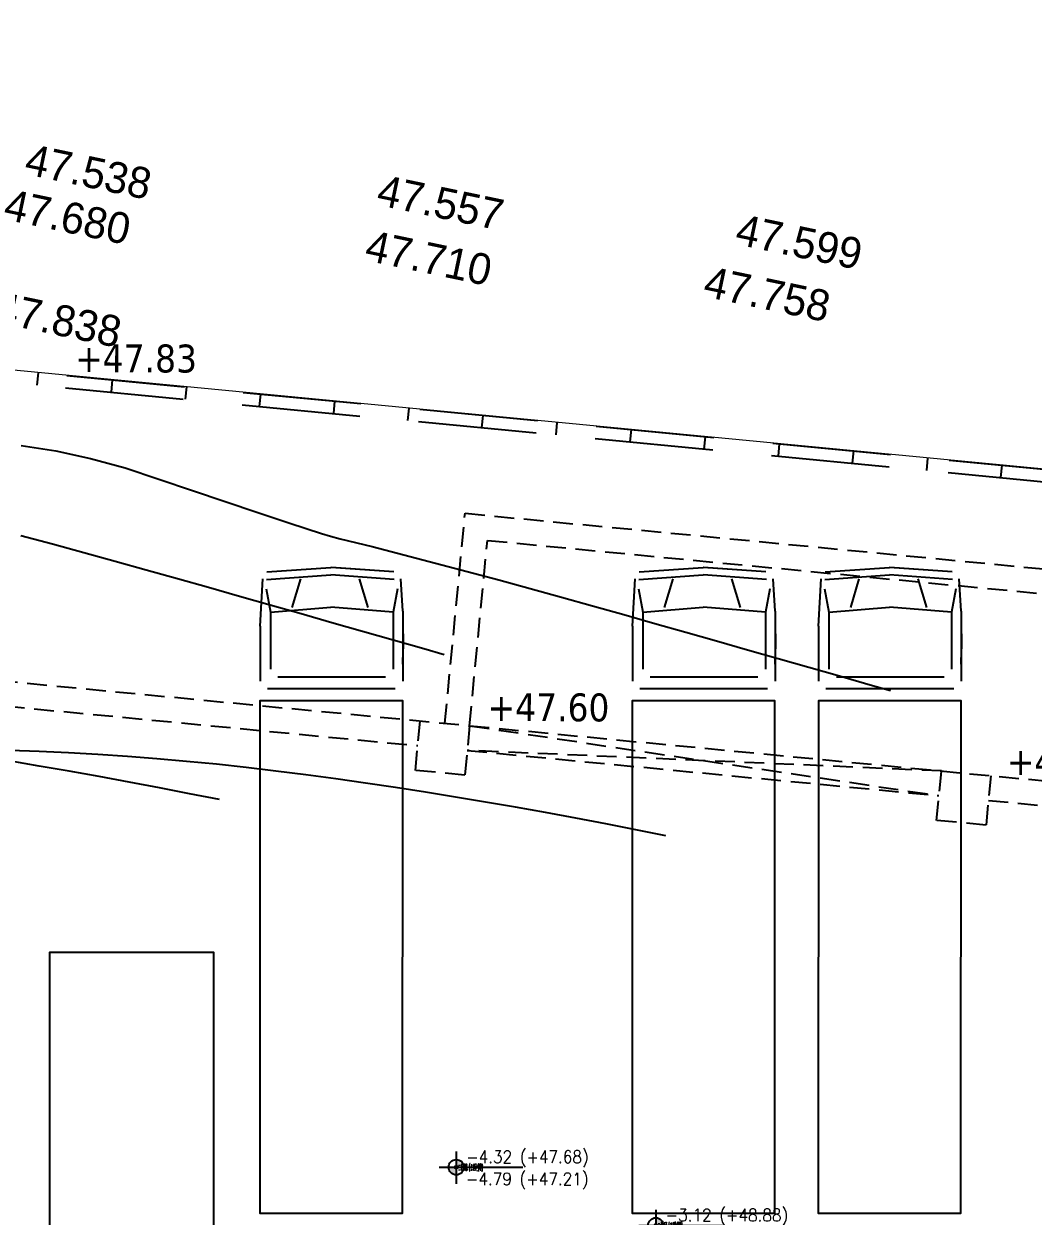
# Model space of a CAD drawing. Header units: metres. Extents: x -20317 to 2216, y -10281 to 3094.
# Drawn here: x -4075 to -2448, y -251 to 1671 of the extents above; entities that cross this region are included whole.
import ezdxf
from ezdxf.enums import TextEntityAlignment as Align

# ---------------------------------------------------------------- set-up
doc = ezdxf.new("R2010")
doc.units = ezdxf.units.M
doc.header["$MEASUREMENT"] = 0
doc.linetypes.add('HIDDEN', pattern=[9.525, 6.35, -3.175])
doc.layers.get('0').update_dxf_attribs({"color": 30, "lineweight": 0})
for name, color, linetype in [('AG-HIDDEN', 9, 'HIDDEN'), ('V-0_Hidden', 9, 'HIDDEN'), ('V-0_Notation_Level_200', 2, 'Continuous'), ('V-0_Notation_Level_200 @ 1', 2, 'Continuous'), ('V-0_Notation_Level_200 @ 10', 2, 'Continuous'), ('V-0_Notation_Level_200 @ 50', 2, 'Continuous'), ('V_KOT', 2, 'Continuous')]:
    doc.layers.add(name, color=color, linetype=linetype)
doc.layers.add('IMAR', color=1, linetype='Continuous', lineweight=20)
doc.layers.add('NKOT', color=1, linetype='Continuous', lineweight=0)
doc.styles.add('KOT', font='simplex.shx', dxfattribs={"width": 0.9})

# ---------------------------------------------------------------- blocks, each defined once
blk = doc.blocks.new('LZ3')
at = {"layer": 'V-0_Hidden', "ltscale": 0.3, "transparency": 33554687}
for p, q in [((49.885, 10.775), (71.386, 8.71)), ((49.866, 10.576), (71.367, 8.511)), ((52.255, 10.347), (52.274, 10.546)), ((53.449, 10.232), (53.469, 10.431)), ((54.644, 10.117), (54.663, 10.316)), ((55.838, 10.002), (55.858, 10.202)), ((57.033, 9.888), (57.052, 10.087)), ((58.227, 9.773), (58.247, 9.972)), ((59.422, 9.658), (59.441, 9.857)), ((60.616, 9.544), (60.636, 9.743)), ((61.811, 9.429), (61.83, 9.628)), ((63.005, 9.314), (63.025, 9.513)), ((64.2, 9.199), (64.219, 9.399)), ((65.394, 9.085), (65.414, 9.284)), ((66.589, 8.97), (66.608, 9.169)), ((67.783, 8.855), (67.803, 9.054))]:
    blk.add_line(p, q, dxfattribs=at)
at = {"layer": 'V-0_Hidden', "linetype": 'Continuous'}
for p, q in [((55.954, 7.336), (56.987, 7.407)), ((57.999, 7.336), (56.987, 7.407)), ((57.999, 7.336), (56.994, 7.406)), ((61.954, 7.336), (62.987, 7.407)), ((63.999, 7.336), (62.987, 7.407)), ((63.999, 7.336), (62.994, 7.406)), ((64.954, 7.336), (65.987, 7.407)), ((66.999, 7.336), (65.987, 7.407)), ((66.999, 7.336), (65.994, 7.406)), ((55.845, 6.462), (55.89, 7.221)), ((55.947, 7.213), (56.987, 7.285)), ((56.364, 6.759), (56.503, 7.222)), ((58.006, 7.213), (56.987, 7.285)), ((58.006, 7.213), (56.987, 7.285)), ((57.59, 6.759), (57.45, 7.222)), ((58.145, 6.7), (58.113, 7.222)), ((61.845, 6.462), (61.89, 7.221)), ((61.947, 7.213), (62.987, 7.285)), ((62.364, 6.759), (62.503, 7.222)), ((64.006, 7.213), (62.987, 7.285)), ((64.006, 7.213), (62.987, 7.285)), ((63.59, 6.759), (63.45, 7.222)), ((64.145, 6.7), (64.113, 7.222)), ((64.845, 6.462), (64.89, 7.221)), ((64.947, 7.213), (65.987, 7.285)), ((65.364, 6.759), (65.503, 7.222)), ((67.006, 7.213), (65.987, 7.285)), ((67.006, 7.213), (65.987, 7.285)), ((66.59, 6.759), (66.45, 7.222)), ((67.145, 6.7), (67.113, 7.222)), ((55.943, 7.062), (56.014, 6.686)), ((58.06, 7.062), (57.989, 6.686)), ((61.943, 7.062), (62.014, 6.686)), ((64.06, 7.062), (63.989, 6.686)), ((64.943, 7.062), (65.014, 6.686)), ((67.06, 7.062), (66.989, 6.686)), ((56.014, 6.686), (56.987, 6.765)), ((57.989, 6.686), (56.987, 6.765)), ((62.014, 6.686), (62.987, 6.765)), ((63.989, 6.686), (62.987, 6.765)), ((65.014, 6.686), (65.987, 6.765)), ((66.989, 6.686), (65.987, 6.765)), ((56.014, 6.686), (56.014, 5.766)), ((57.989, 6.686), (57.989, 5.766)), ((58.145, 6.7), (58.145, 5.574)), ((62.014, 6.686), (62.014, 5.766)), ((63.989, 6.686), (63.989, 5.766)), ((64.145, 6.7), (64.145, 5.574)), ((65.014, 6.686), (65.014, 5.766)), ((66.989, 6.686), (66.989, 5.766)), ((67.145, 6.7), (67.145, 5.574)), ((55.845, 6.462), (55.845, 5.574)), ((61.845, 6.462), (61.845, 5.574)), ((64.845, 6.462), (64.845, 5.574)), ((58.151, 6.338), (58.147, 5.848)), ((64.151, 6.338), (64.147, 5.848)), ((67.151, 6.338), (67.147, 5.848)), ((58.147, 5.848), (58.145, 5.954)), ((64.147, 5.848), (64.145, 5.954)), ((67.147, 5.848), (67.145, 5.954)), ((56.134, 5.646), (57.869, 5.646)), ((62.134, 5.646), (63.869, 5.646)), ((65.134, 5.646), (66.869, 5.646)), ((55.965, 5.454), (58.025, 5.454)), ((61.965, 5.454), (64.025, 5.454)), ((64.965, 5.454), (67.025, 5.454))]:
    blk.add_line(p, q, dxfattribs=at)
for points in [[(58.141, -3), (58.144, 5.254), (55.844, 5.254), (55.841, -3), (58.141, -3), (58.141, -3)], [(64.141, -3), (64.144, 5.254), (61.844, 5.254), (61.841, -3), (64.141, -3), (64.141, -3)], [(67.141, -3), (67.144, 5.254), (64.844, 5.254), (64.841, -3), (67.141, -3), (67.141, -3)]]:
    blk.add_lwpolyline(points, dxfattribs=at)
blk.add_lwpolyline([(52.451, -5), (55.101, -5), (55.101, 1.2), (52.451, 1.2)], close=True, dxfattribs=at)
blk = doc.blocks.new('A$C7AE86AB7')
at = {"layer": 'V-0_Hidden', "transparency": 33554687}
for points in [[(-37.423, 16.301), (-36.915, 16.164), (-36.409, 16.025), (-35.905, 15.886), (-35.402, 15.746), (-34.9, 15.605), (-34.4, 15.464), (-33.9, 15.323), (-33.403, 15.182), (-32.906, 15.04), (-32.41, 14.899), (-31.915, 14.758), (-31.421, 14.617), (-30.927, 14.476), (-30.6, 14.383)], [(-37.419, 17.75), (-36.857, 17.662), (-36.298, 17.542), (-35.744, 17.39), (-35.197, 17.209), (-34.659, 17.025), (-34.128, 16.845), (-33.605, 16.67), (-33.087, 16.499), (-32.575, 16.331), (-32.435, 16.286), (-32.278, 16.248), (-31.763, 16.12), (-31.25, 15.989), (-30.738, 15.855), (-30.229, 15.72), (-29.721, 15.583), (-29.215, 15.444), (-28.711, 15.305), (-28.208, 15.165), (-27.706, 15.024), (-27.206, 14.883), (-26.707, 14.742), (-26.209, 14.601), (-25.712, 14.459), (-25.216, 14.318), (-24.721, 14.177), (-24.227, 14.036), (-23.733, 13.895), (-23.406, 13.802)], [(-34.223, 12.042), (-34.707, 12.138), (-35.191, 12.232), (-35.675, 12.324), (-36.159, 12.413), (-36.643, 12.5), (-37.127, 12.584), (-37.611, 12.665)], [(-27.029, 11.461), (-27.513, 11.557), (-27.997, 11.651), (-28.481, 11.743), (-28.965, 11.832), (-29.449, 11.919), (-29.933, 12.003), (-30.417, 12.084), (-30.9, 12.162), (-31.383, 12.237), (-31.866, 12.309), (-32.348, 12.377), (-32.83, 12.442), (-33.311, 12.503), (-33.792, 12.559), (-34.272, 12.611), (-34.751, 12.659), (-35.229, 12.702), (-35.706, 12.739), (-36.182, 12.772), (-36.657, 12.798), (-37.13, 12.819), (-37.601, 12.834)]]:
    blk.add_lwpolyline(points, dxfattribs=at)
blk = doc.blocks.new('A$C261E3135')
at = {"layer": 'IMAR', "lineweight": 20}
blk.add_lwpolyline([(27.584, -93.428), (9.075, -6.224), (7.982, -4.119), (4.604, -0.557), (2.842, 0.329), (-93.302, -10.366)], dxfattribs=at)
at = {"layer": 'NKOT', "color": 4, "lineweight": 0}
for s, p in [('47.599', (-24.311, 0.465)), ('47.557', (-30.097, -0.1)), ('47.758', (-24.642, -0.465)), ('47.538', (-35.753, -0.778)), ('47.710', (-30.101, -1.014)), ('47.680', (-35.935, -1.56)), ('47.838', (-35.738, -3.212))]:
    blk.add_text(s, height=0.5, dxfattribs=at).set_placement(p)
blk = doc.blocks.new('*U35')
h = blk.add_hatch(color=256)
h.paths.add_polyline_path([(0, 0), (248, 0, 0.414214), (0, 248)])
h.paths.add_polyline_path([(0, -248), (0, 0), (-248, 0, 0.414214)])
for p, q in [((0, 503), (0, -536)), ((-547, 0), (2149, 0))]:
    blk.add_line(p, q)
blk.add_circle((0, 0), 248)
at = {"style": 'KOT', "width": 0.9}
blk.add_attdef('BITMIS-KOT', text='', height=400, dxfattribs=at).set_placement((319, 15), align=Align.BOTTOM_LEFT)
blk.add_attdef('KABA-KOT', text='', height=400, dxfattribs=at).set_placement((314, -177), align=Align.TOP_LEFT)
blk = doc.blocks.new('*U244')
at = {"layer": 'V-0_Notation_Level_200 @ 1', "xscale": 0.001, "yscale": 0.001, "zscale": 0.001}
blk.add_blockref('*U35', (-3378.2, -172), dxfattribs=at).add_auto_attribs({'KABA-KOT': '-4.79 (+47.21)', 'BITMIS-KOT': '-4.32 (+47.68)'})
at = {"layer": 'V-0_Notation_Level_200 @ 10', "xscale": 0.01, "yscale": 0.01, "zscale": 0.01}
blk.add_blockref('*U35', (-3378.2, -172), dxfattribs=at).add_auto_attribs({'KABA-KOT': '-4.79 (+47.21)', 'BITMIS-KOT': '-4.32 (+47.68)'})
at = {"layer": 'V-0_Notation_Level_200 @ 50', "xscale": 0.05, "yscale": 0.05, "zscale": 0.05}
blk.add_blockref('*U35', (-3378.2, -172), dxfattribs=at).add_auto_attribs({'KABA-KOT': '-4.79 (+47.21)', 'BITMIS-KOT': '-4.32 (+47.68)'})
blk = doc.blocks.new('*U245')
at = {"layer": 'V-0_Notation_Level_200 @ 1', "xscale": 0.001, "yscale": 0.001, "zscale": 0.001}
blk.add_blockref('*U35', (-3056.6, -265.9), dxfattribs=at).add_auto_attribs({'BITMIS-KOT': '-3.12 (+48.88)'})
at = {"layer": 'V-0_Notation_Level_200 @ 10', "xscale": 0.01, "yscale": 0.01, "zscale": 0.01}
blk.add_blockref('*U35', (-3056.6, -265.9), dxfattribs=at).add_auto_attribs({'BITMIS-KOT': '-3.12 (+48.88)'})
at = {"layer": 'V-0_Notation_Level_200 @ 50', "xscale": 0.05, "yscale": 0.05, "zscale": 0.05}
blk.add_blockref('*U35', (-3056.6, -265.9), dxfattribs=at).add_auto_attribs({'BITMIS-KOT': '-3.12 (+48.88)'})

msp = doc.modelspace()

# ---------------------------------------------------------------- block references
at = {"xscale": 100, "yscale": 100, "zscale": 100}
msp.add_blockref('LZ3', (-9278.9, 54.1), dxfattribs=at)

# ---------------------------------------------------------------- next in the draw order: linework, layer by layer
at = {"layer": 'AG-HIDDEN', "ltscale": 5}
for p, q in [((-3356.7, 539.7), (-2600.2, 426.9)), ((-2596.3, 466.7), (-3360.5, 499.9))]:
    msp.add_line(p, q, dxfattribs=at)
for points in [[(-9758.4, 1154.6), (-3356.7, 539.7)], [(-3396.5, 543.5), (-3364, 882), (-844, 639.9), (-876.5, 301.5)], [(-3356.7, 539.7), (-3328, 838.3), (-1648, 677)], [(-4200.5, 580.6), (-3440.2, 507.5)], [(-3356.7, 539.7), (-3364.4, 460.1), (-3444, 467.7), (-3436.3, 547.4)], [(-3356.7, 539.7), (-2248.4, 433.3)], [(-3360.5, 499.9), (-2600.2, 426.9)], [(-2516.7, 459), (-2524.4, 379.4), (-2604, 387), (-2596.3, 466.7)], [(-2520.5, 419.2), (-2248.4, 393.1)]]:
    msp.add_lwpolyline(points, dxfattribs=at)

# ---------------------------------------------------------------- next in the draw order: block references
at = {"xscale": 100, "yscale": 100, "zscale": 100, "rotation": 348.1667443523885}
msp.add_blockref('A$C261E3135', (-560.7, 772.2), dxfattribs=at)
at = {"transparency": 33554687, "xscale": 100, "yscale": 100, "zscale": 100}
msp.add_blockref('A$C7AE86AB7', (-337.6, -783.7), dxfattribs=at)
at = {"layer": 'V-0_Notation_Level_200'}
for name in ['*U244', '*U245']:
    msp.add_blockref(name, (0, 0), dxfattribs=at)

# ---------------------------------------------------------------- next in the draw order: texts
at = {"layer": 'V_KOT', "char_height": 45, "width": 184.417, "attachment_point": 9, "rotation": 359.7777}
for s, insert in [('\\pt45;{\\fTahoma|b0|i0|c162|p34;+47.83}', (-3796.1, 1108)), ('\\pt45;{\\fTahoma|b0|i0|c162|p34;+47.60}', (-3131.4, 545.7)), ('\\pt45;{\\fTahoma|b0|i0|c162|p34;+47.60}', (-2294.3, 458.4))]:
    msp.add_mtext(s, dxfattribs=dict(at, insert=insert))

doc.saveas('drawing.dxf')
